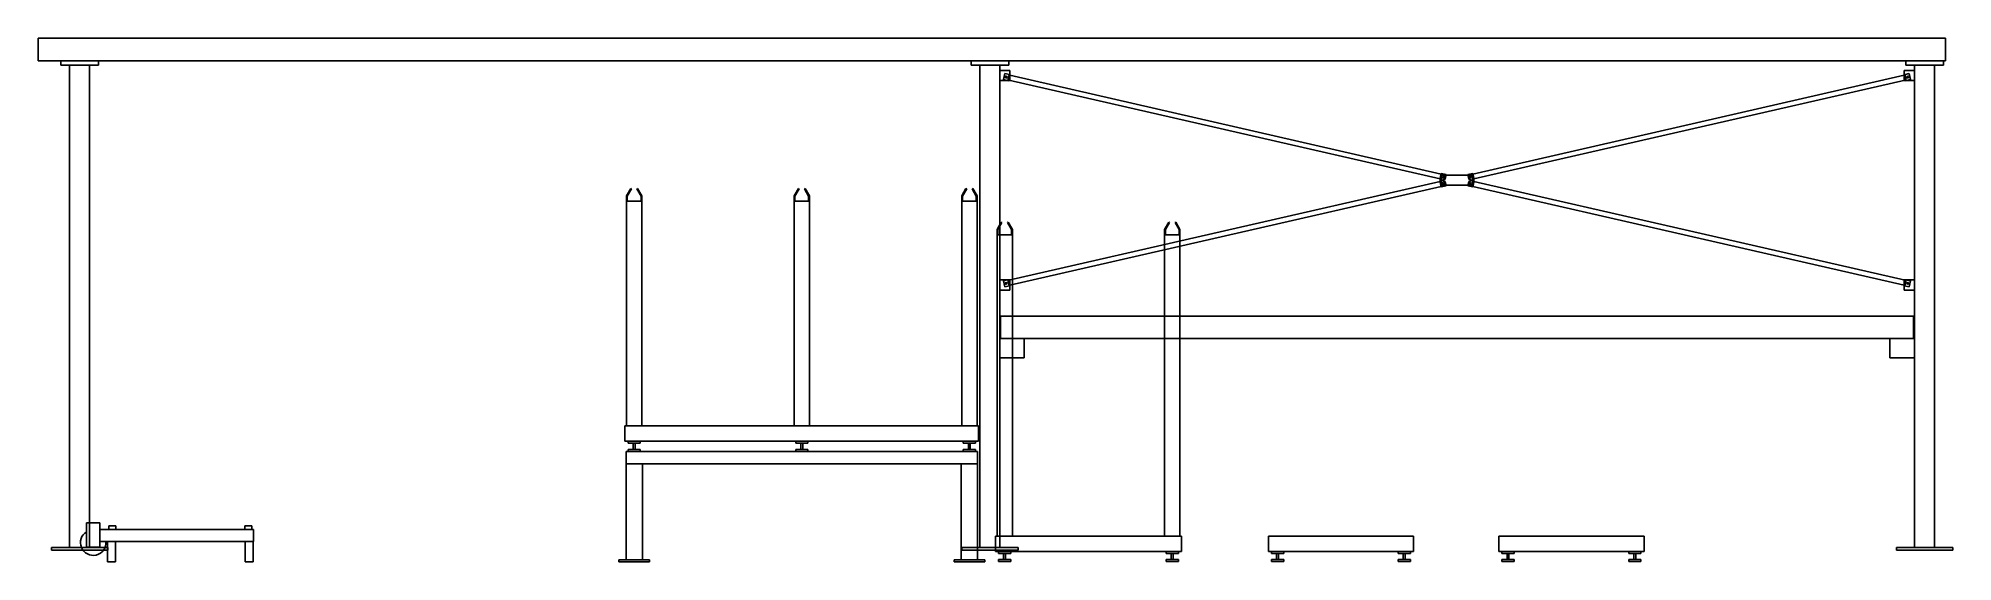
# Model space of a CAD drawing. Extents: x -1390 to 17340, y -251 to 4874.
import ezdxf

# ---------------------------------------------------------------- set-up
doc = ezdxf.new("R2010")
doc.units = 0
doc.layers.get('0').update_dxf_attribs({"linetype": 'CONTINUOUS'})
doc.layers.add('_____________NEW', color=7, linetype='CONTINUOUS')
doc.layers.add('___MINE', color=5, linetype='CONTINUOUS')

msp = doc.modelspace()

# ---------------------------------------------------------------- linework, layer by layer
for p, q in [((16955.009812, 2153.988533), (8025.009812, 2153.988533)), ((8025.009812, 2153.988533), (8025.009812, 1933.988533)), ((16955.009812, 1933.988533), (16955.009812, 2153.988533)), ((8025.009812, 1933.988533), (16955.009812, 1933.988533)), ((8255.009082, 1743.988533), (8255.009082, 1933.988533)), ((16725.009083, 1933.988533), (16965.009083, 1933.988533)), ((16725.009083, 1743.988533), (16725.009083, 1933.988533)), ((16965.009083, 1743.988533), (16725.009083, 1743.988533))]:
    msp.add_line(p, q)
at = {"color": 7}
for p, q in [((8255.009082, 1933.988533), (8017.416293, 1933.988533)), ((8255.009082, 1743.988533), (8017.416293, 1743.988533))]:
    msp.add_line(p, q, dxfattribs=at)
at = {"layer": '_____________NEW'}
for p, q in [((4364.99981, 3331.633979), (4406.07161, 3402.772417)), ((4372.99981, 3329.490385), (4412.999811, 3398.77242)), ((4406.07161, 3402.772417), (4412.999811, 3398.77242)), ((4473.92801, 3402.772417), (4466.999809, 3398.77242)), ((4506.99981, 3329.490385), (4466.999809, 3398.77242)), ((4514.99981, 3331.633979), (4473.92801, 3402.772417)), ((6004.999812, 3331.633979), (6046.071612, 3402.772417)), ((6012.999812, 3329.490385), (6052.999813, 3398.77242)), ((6046.071612, 3402.772417), (6052.999813, 3398.77242)), ((6113.928012, 3402.772417), (6106.999811, 3398.77242)), ((6146.999812, 3329.490385), (6106.999811, 3398.77242)), ((6154.999812, 3331.633979), (6113.928012, 3402.772417)), ((7644.999812, 3331.633979), (7686.071612, 3402.772417)), ((7652.999812, 3329.490385), (7692.999813, 3398.77242)), ((7686.071612, 3402.772417), (7692.999813, 3398.77242)), ((7753.928012, 3402.772417), (7746.999811, 3398.77242)), ((7786.999812, 3329.490385), (7746.999811, 3398.77242)), ((7794.999812, 3331.633979), (7753.928012, 3402.772417)), ((4364.99981, 3279.490385), (4364.99981, 3331.633979)), ((4514.99981, 3279.490385), (4364.99981, 3279.490385)), ((4364.99981, 3279.490385), (4364.99981, 1079.490385)), ((4372.99981, 3329.490385), (4372.99981, 3279.490385)), ((4506.99981, 3329.490385), (4506.99981, 3279.490385)), ((4514.99981, 3279.490385), (4514.99981, 3331.633979)), ((4514.99981, 1079.490385), (4514.99981, 3279.490385)), ((6004.999812, 3279.490385), (6004.999812, 3331.633979)), ((6004.999812, 3279.490385), (6154.999812, 3279.490385)), ((6004.999812, 1079.490385), (6004.999812, 3279.490385)), ((6012.999812, 3329.490385), (6012.999812, 3279.490385)), ((6146.999812, 3329.490385), (6146.999812, 3279.490385)), ((6154.999812, 3279.490385), (6154.999812, 3331.633979)), ((6154.999812, 3279.490385), (6154.999812, 1079.490385)), ((7644.999812, 3279.490385), (7644.999812, 3331.633979)), ((7644.999812, 3279.490385), (7794.999812, 3279.490385)), ((7644.999812, 1079.490385), (7644.999812, 3279.490385)), ((7652.999812, 3329.490385), (7652.999812, 3279.490385)), ((7786.999812, 3329.490385), (7786.999812, 3279.490385)), ((7794.999812, 3279.490385), (7794.999812, 3331.633979)), ((7794.999812, 3279.490385), (7794.999812, 1079.490385)), ((7989.994812, 3002.633979), (8031.066612, 3073.772417)), ((7989.994812, 2950.490385), (7989.994812, 3002.633979)), ((7997.994812, 3000.490385), (8037.994813, 3069.77242)), ((7997.994812, 3000.490385), (7997.994812, 2950.490385)), ((8031.066612, 3073.772417), (8037.994813, 3069.77242)), ((8098.923012, 3073.772417), (8091.994811, 3069.77242)), ((8131.994812, 3000.490385), (8091.994811, 3069.77242)), ((8139.994812, 3002.633979), (8098.923012, 3073.772417)), ((8131.994812, 3000.490385), (8131.994812, 2950.490385)), ((8139.994812, 2950.490385), (8139.994812, 3002.633979)), ((9629.994812, 3002.633979), (9671.066612, 3073.772417)), ((9629.994812, 2950.490385), (9629.994812, 3002.633979)), ((9637.994812, 3000.490385), (9677.994813, 3069.77242)), ((9637.994812, 3000.490385), (9637.994812, 2950.490385)), ((9671.066612, 3073.772417), (9677.994813, 3069.77242)), ((9738.923012, 3073.772417), (9731.994811, 3069.77242)), ((9771.994812, 3000.490385), (9731.994811, 3069.77242)), ((9779.994812, 3002.633979), (9738.923012, 3073.772417)), ((9771.994812, 3000.490385), (9771.994812, 2950.490385)), ((9779.994812, 2950.490385), (9779.994812, 3002.633979)), ((7989.994812, 2950.490385), (8139.994812, 2950.490385)), ((7989.994812, 0.490385), (7989.994812, 2950.490385)), ((8139.994812, 2950.490385), (8139.994812, 0.490385)), ((9779.994812, 2950.490385), (9629.994812, 2950.490385)), ((9629.994812, 2950.490385), (9629.994812, 0.490385)), ((9779.994812, 0.490385), (9779.994812, 2950.490385)), ((4349.99981, 1079.490385), (7809.999812, 1079.490385)), ((4349.99981, 929.490385), (4349.99981, 1079.490385)), ((4364.99981, 1079.490385), (4514.99981, 1079.490385)), ((6154.999812, 1079.490385), (6004.999812, 1079.490385)), ((7794.999812, 1079.490385), (7644.999812, 1079.490385)), ((7809.999812, 1079.490385), (7809.999812, 929.490385)), ((7809.999812, 929.490385), (4349.99981, 929.490385)), ((4360.00457, 828.990421), (7800.009773, 828.990421)), ((4360.00457, 708.990421), (4360.00457, 828.990421)), ((4379.99981, 929.490385), (4499.99981, 929.490385)), ((4379.99981, 909.493055), (4379.99981, 929.490385)), ((4499.99981, 909.493055), (4379.99981, 909.493055)), ((4379.99981, 848.993055), (4499.99981, 848.993055)), ((4379.99981, 828.993055), (4379.99981, 848.993055)), ((4499.99981, 828.993055), (4379.99981, 828.993055)), ((4429.49981, 909.493055), (4448.660063, 909.493055)), ((4429.49981, 848.993055), (4429.49981, 909.493055)), ((4448.660063, 848.993055), (4429.49981, 848.993055)), ((4448.660063, 909.493055), (4448.660063, 848.993055)), ((4499.99981, 929.490385), (4499.99981, 909.493055)), ((4499.99981, 848.993055), (4499.99981, 828.993055)), ((6019.999812, 929.490385), (6139.999812, 929.490385)), ((6019.999812, 909.493055), (6019.999812, 929.490385)), ((6139.999812, 909.493055), (6019.999812, 909.493055)), ((6019.999812, 848.993055), (6139.999812, 848.993055)), ((6019.999812, 828.993055), (6019.999812, 848.993055)), ((6139.999812, 828.993055), (6019.999812, 828.993055)), ((6069.499812, 909.493055), (6088.660065, 909.493055)), ((6069.499812, 848.993055), (6069.499812, 909.493055)), ((6088.660065, 848.993055), (6069.499812, 848.993055)), ((6088.660065, 909.493055), (6088.660065, 848.993055)), ((6139.999812, 929.490385), (6139.999812, 909.493055)), ((6139.999812, 848.993055), (6139.999812, 828.993055)), ((7659.999812, 929.490385), (7779.999812, 929.490385)), ((7659.999812, 909.493055), (7659.999812, 929.490385)), ((7779.999812, 909.493055), (7659.999812, 909.493055)), ((7659.999812, 848.993055), (7779.999812, 848.993055)), ((7659.999812, 828.993055), (7659.999812, 848.993055)), ((7779.999812, 828.993055), (7659.999812, 828.993055)), ((7709.499812, 909.493055), (7728.660065, 909.493055)), ((7709.499812, 848.993055), (7709.499812, 909.493055)), ((7728.660065, 848.993055), (7709.499812, 848.993055)), ((7728.660065, 909.493055), (7728.660065, 848.993055)), ((7779.999812, 929.490385), (7779.999812, 909.493055)), ((7779.999812, 848.993055), (7779.999812, 828.993055)), ((7800.009773, 828.990421), (7800.009773, 708.990421)), ((4520.00457, 708.990421), (4360.00457, 708.990421)), ((4360.00457, 708.990421), (4360.00457, -231.009579)), ((7800.009773, 708.990421), (4360.00457, 708.990421)), ((4520.00457, -231.009579), (4520.00457, 708.990421)), ((7640.009773, 708.990421), (7800.009773, 708.990421)), ((7640.009773, -231.009579), (7640.009773, 708.990421)), ((7800.009773, 708.990421), (7800.009773, -231.009579)), ((-917.75, 129.477387), (-787.75, 129.477387)), ((-917.75, -108.522613), (-917.75, 129.477387)), ((-787.75, 129.477387), (-787.75, -108.522613)), ((-787.75, 64.252905), (715.75, 64.252905)), ((-787.75, -53.51), (-787.75, 64.252905)), ((-700.865696, 99), (-630.374216, 99)), ((-700.865696, 64.252905), (-700.865696, 99)), ((-630.374216, 99), (-630.374216, 64.252905)), ((700.865696, 99), (630.374216, 99)), ((630.374216, 99), (630.374216, 64.252905)), ((700.865696, 64.252905), (700.865696, 99)), ((715.75, 64.252905), (715.75, -53.51)), ((7974.994812, 0.490385), (9794.994812, 0.490385)), ((7974.994812, -149.509615), (7974.994812, 0.490385)), ((8139.994812, 0.490385), (7989.994812, 0.490385)), ((9629.994812, 0.490385), (9779.994812, 0.490385)), ((9794.994812, 0.490385), (9794.994812, -149.509615)), ((10644.994812, 0.490385), (12064.994812, 0.490385)), ((10644.994812, -149.509615), (10644.994812, 0.490385)), ((12064.994812, 0.490385), (12064.994812, -149.509615)), ((12899.999812, 0.490385), (14319.999812, 0.490385)), ((12899.999812, -149.509615), (12899.999812, 0.490385)), ((14319.999812, 0.490385), (14319.999812, -149.509615)), ((-787.75, -108.522613), (-917.75, -108.522613)), ((715.75, -53.51), (-787.75, -53.51)), ((-712.75, -53.51), (-634.547081, -53.51)), ((-712.75, -251.01), (-712.75, -53.51)), ((-634.547081, -53.51), (-634.547081, -251.01)), ((712.75, -53.51), (634.547081, -53.51)), ((634.547081, -53.51), (634.547081, -251.01)), ((712.75, -251.01), (712.75, -53.51)), ((9794.994812, -149.509615), (7974.994812, -149.509615)), ((8004.994812, -149.509615), (8124.994812, -149.509615)), ((8004.994812, -169.506945), (8004.994812, -149.509615)), ((8124.994812, -169.506945), (8004.994812, -169.506945)), ((8054.494812, -169.506945), (8073.655065, -169.506945)), ((8054.494812, -230.006945), (8054.494812, -169.506945)), ((8073.655065, -169.506945), (8073.655065, -230.006945)), ((8124.994812, -149.509615), (8124.994812, -169.506945)), ((9644.994812, -149.509615), (9764.994812, -149.509615)), ((9644.994812, -169.506945), (9644.994812, -149.509615)), ((9764.994812, -169.506945), (9644.994812, -169.506945)), ((9694.494812, -169.506945), (9713.655065, -169.506945)), ((9694.494812, -230.006945), (9694.494812, -169.506945)), ((9713.655065, -169.506945), (9713.655065, -230.006945)), ((9764.994812, -149.509615), (9764.994812, -169.506945)), ((12064.994812, -149.509615), (10644.994812, -149.509615)), ((10674.994812, -149.509615), (10794.994812, -149.509615)), ((10674.994812, -169.506945), (10674.994812, -149.509615)), ((10794.994812, -169.506945), (10674.994812, -169.506945)), ((10724.494812, -169.506945), (10743.655065, -169.506945)), ((10724.494812, -230.006945), (10724.494812, -169.506945)), ((10743.655065, -169.506945), (10743.655065, -230.006945)), ((10794.994812, -149.509615), (10794.994812, -169.506945)), ((11914.994812, -149.509615), (12034.994812, -149.509615)), ((11914.994812, -169.506945), (11914.994812, -149.509615)), ((12034.994812, -169.506945), (11914.994812, -169.506945)), ((11964.494812, -169.506945), (11983.655065, -169.506945)), ((11964.494812, -230.006945), (11964.494812, -169.506945)), ((11983.655065, -169.506945), (11983.655065, -230.006945)), ((12034.994812, -149.509615), (12034.994812, -169.506945)), ((14319.999812, -149.509615), (12899.999812, -149.509615)), ((12929.999812, -149.509615), (13049.999812, -149.509615)), ((12929.999812, -169.506945), (12929.999812, -149.509615)), ((13049.999812, -169.506945), (12929.999812, -169.506945)), ((12979.499812, -169.506945), (12998.660065, -169.506945)), ((12979.499812, -230.006945), (12979.499812, -169.506945)), ((12998.660065, -169.506945), (12998.660065, -230.006945)), ((13049.999812, -149.509615), (13049.999812, -169.506945)), ((14169.999812, -149.509615), (14289.999812, -149.509615)), ((14169.999812, -169.506945), (14169.999812, -149.509615)), ((14289.999812, -169.506945), (14169.999812, -169.506945)), ((14219.499812, -169.506945), (14238.660065, -169.506945)), ((14219.499812, -230.006945), (14219.499812, -169.506945)), ((14238.660065, -169.506945), (14238.660065, -230.006945)), ((14289.999812, -149.509615), (14289.999812, -169.506945)), ((-634.547081, -251.01), (-712.75, -251.01)), ((634.547081, -251.01), (712.75, -251.01)), ((4590.00457, -231.009579), (4290.00457, -231.009579)), ((4290.00457, -231.009579), (4290.00457, -251.009579)), ((4290.00457, -251.009579), (4590.00457, -251.009579)), ((4360.00457, -231.009579), (4520.00457, -231.009579)), ((4590.00457, -251.009579), (4590.00457, -231.009579)), ((7570.009773, -231.009579), (7870.009773, -231.009579)), ((7570.009773, -251.009579), (7570.009773, -231.009579)), ((7870.009773, -251.009579), (7570.009773, -251.009579)), ((7800.009773, -231.009579), (7640.009773, -231.009579)), ((7870.009773, -231.009579), (7870.009773, -251.009579)), ((8004.994812, -230.006945), (8124.994812, -230.006945)), ((8004.994812, -250.006945), (8004.994812, -230.006945)), ((8124.994812, -250.006945), (8004.994812, -250.006945)), ((8073.655065, -230.006945), (8054.494812, -230.006945)), ((8124.994812, -230.006945), (8124.994812, -250.006945)), ((9644.994812, -230.006945), (9764.994812, -230.006945)), ((9644.994812, -250.006945), (9644.994812, -230.006945)), ((9764.994812, -250.006945), (9644.994812, -250.006945)), ((9713.655065, -230.006945), (9694.494812, -230.006945)), ((9764.994812, -230.006945), (9764.994812, -250.006945)), ((10674.994812, -230.006945), (10794.994812, -230.006945)), ((10674.994812, -250.006945), (10674.994812, -230.006945)), ((10794.994812, -250.006945), (10674.994812, -250.006945)), ((10743.655065, -230.006945), (10724.494812, -230.006945)), ((10794.994812, -230.006945), (10794.994812, -250.006945)), ((11914.994812, -230.006945), (12034.994812, -230.006945)), ((11914.994812, -250.006945), (11914.994812, -230.006945)), ((12034.994812, -250.006945), (11914.994812, -250.006945)), ((11983.655065, -230.006945), (11964.494812, -230.006945)), ((12034.994812, -230.006945), (12034.994812, -250.006945)), ((12929.999812, -230.006945), (13049.999812, -230.006945)), ((12929.999812, -250.006945), (12929.999812, -230.006945)), ((13049.999812, -250.006945), (12929.999812, -250.006945)), ((12998.660065, -230.006945), (12979.499812, -230.006945)), ((13049.999812, -230.006945), (13049.999812, -250.006945)), ((14169.999812, -230.006945), (14289.999812, -230.006945)), ((14169.999812, -250.006945), (14169.999812, -230.006945)), ((14289.999812, -250.006945), (14169.999812, -250.006945)), ((14238.660065, -230.006945), (14219.499812, -230.006945)), ((14289.999812, -230.006945), (14289.999812, -250.006945))]:
    msp.add_line(p, q, dxfattribs=at)
msp.add_arc((-852.75, -63.522613), 125, 121.332251, 4.594366, dxfattribs=at)
at = {"layer": '___MINE', "color": 7, "linetype": 'CONTINUOUS'}
for p, q in [((-1389.98514, 4874.49042), (17270.014863, 4874.49042)), ((-1389.98514, 4654.49038), (-1389.98514, 4874.49042)), ((17270.014863, 4874.49042), (17270.014863, 4654.49038)), ((17270.014863, 4654.49038), (-1389.98514, 4654.49038)), ((-799.98514, 4654.490372), (-1169.98514, 4654.490372)), ((-1169.98514, 4654.490372), (-1169.98514, 4609.490372)), ((-1169.98514, 4609.490372), (-799.98514, 4609.490372)), ((-1084.98514, 4609.490372), (-888.5844, 4609.490372)), ((-1084.98514, -113.012436), (-1084.98514, 4609.490372)), ((-888.5844, 4609.490372), (-888.5844, -113.012436)), ((-799.98514, 4609.490372), (-799.98514, 4654.490372)), ((8106.015553, 4654.490372), (7736.015553, 4654.490372)), ((7736.015553, 4654.490372), (7736.015553, 4609.490372)), ((7736.015553, 4609.490372), (8106.015553, 4609.490372)), ((7821.015553, 4609.490372), (8017.416293, 4609.490372)), ((7821.015553, -113.012436), (7821.015553, 4609.490372)), ((8115.014863, 4559.490372), (8015.014863, 4559.490372)), ((8017.416293, 4609.490372), (8017.416293, -113.012436)), ((8054.022752, 4469.502173), (8066.946758, 4528.09829)), ((8066.946758, 4528.09829), (8110.875699, 4518.409288)), ((8109.914023, 4518.621396), (8096.990016, 4460.025278)), ((8103.928836, 4463.628535), (8113.336119, 4506.280188)), ((8106.015553, 4609.490372), (8106.015553, 4654.490372)), ((8110.875699, 4518.409288), (8115.77308, 4517.329117)), ((8113.336119, 4506.280188), (8115.77308, 4517.329117)), ((12335.074937, 3545.382898), (8114.696146, 4512.446473)), ((8115.014863, 4559.490372), (8115.014863, 4459.490372)), ((8115.77308, 4517.329117), (8119.578806, 4511.36955)), ((12644.954788, 3545.382898), (16865.333579, 4512.446473)), ((16864.256645, 4517.329117), (16860.450918, 4511.36955)), ((16913.082967, 4528.09829), (16864.256645, 4517.329117)), ((16877.180651, 4458.733), (16864.256645, 4517.329117)), ((16865.014863, 4559.490372), (16865.014863, 4459.490372)), ((16865.014863, 4559.490372), (16965.014863, 4559.490372)), ((16870.115702, 4518.621396), (16883.039709, 4460.025278)), ((17250.014862, 4654.490372), (16880.014862, 4654.490372)), ((16880.014862, 4654.490372), (16880.014862, 4609.490372)), ((16880.014862, 4609.490372), (17250.014862, 4609.490372)), ((16926.006973, 4469.502173), (16913.082967, 4528.09829)), ((16965.014862, 4609.490372), (17161.415602, 4609.490372)), ((16965.014862, -113.012436), (16965.014862, 4609.490372)), ((17161.415602, 4609.490372), (17161.415602, -113.012436)), ((17250.014862, 4609.490372), (17250.014862, 4654.490372)), ((8115.014863, 4459.490372), (8015.014863, 4459.490372)), ((8054.022752, 4469.502173), (8091.80431, 4461.169042)), ((8102.849206, 4458.732971), (8091.80431, 4461.169042)), ((8102.849073, 4458.733), (8103.928836, 4463.628535)), ((8102.849073, 4458.733), (8108.808641, 4462.538727)), ((12324.304904, 3496.552045), (8103.925994, 4463.615646)), ((12655.724821, 3496.552045), (16876.103731, 4463.615646)), ((16865.014863, 4459.490372), (16965.014863, 4459.490372)), ((16877.180651, 4458.733), (16871.221084, 4462.538727)), ((16926.006973, 4469.502173), (16877.180519, 4458.732971)), ((12324.304904, 3472.431074), (8103.925994, 2505.367473)), ((12335.074937, 3423.600221), (8114.696146, 2456.536646)), ((12323.246557, 3477.327007), (12319.441047, 3471.367302)), ((12321.863532, 3497.090468), (12323.766353, 3494.1107)), ((12340.523179, 3487.85015), (12323.226783, 3491.665057)), ((12336.15078, 3550.261176), (12323.227892, 3491.669377)), ((12340.515779, 3481.136578), (12323.246557, 3477.327007)), ((12336.17269, 3418.731359), (12323.246557, 3477.327007)), ((12342.009979, 3548.968867), (12329.085973, 3490.372749)), ((12329.105568, 3478.619498), (12342.031701, 3420.02385)), ((12336.17269, 3418.731359), (12330.212984, 3422.536869)), ((12332.633565, 3545.92132), (12335.613293, 3547.824203)), ((12384.977244, 3539.491972), (12336.15078, 3550.261176)), ((12384.998621, 3429.502303), (12336.17269, 3418.731359)), ((12641.012798, 3534.48911), (12339.016929, 3534.48911)), ((12339.016929, 3434.494009), (12339.016929, 3534.48911)), ((12339.016929, 3434.494009), (12641.012798, 3434.494009)), ((12347.659448, 3482.712463), (12340.515779, 3481.136578)), ((12347.640002, 3486.280458), (12340.523179, 3487.85015)), ((12347.640002, 3486.280458), (12375.283999, 3495.543796)), ((12347.659448, 3482.712463), (12375.303781, 3473.450128)), ((12375.283999, 3495.543796), (12384.977244, 3539.491972)), ((12384.998621, 3429.502303), (12375.303781, 3473.450128)), ((12595.031104, 3429.502303), (12604.725944, 3473.450128)), ((12643.857035, 3418.731359), (12595.031104, 3429.502303)), ((12643.878945, 3550.261176), (12595.052481, 3539.491972)), ((12604.745726, 3495.543796), (12595.052481, 3539.491972)), ((12632.370277, 3482.712463), (12604.725944, 3473.450128)), ((12632.389963, 3486.279369), (12604.745726, 3495.543796)), ((12632.370277, 3482.712463), (12639.513946, 3481.136578)), ((12632.389963, 3486.279369), (12639.506546, 3487.85015)), ((12650.924157, 3478.619498), (12637.998024, 3420.02385)), ((12638.019745, 3548.968866), (12650.943752, 3490.372749)), ((12639.506546, 3487.85015), (12656.802942, 3491.665057)), ((12639.513946, 3481.136578), (12656.783168, 3477.327007)), ((12641.012798, 3534.48911), (12641.012798, 3434.494009)), ((12643.857035, 3418.731359), (12656.783168, 3477.327007)), ((12643.857035, 3418.731359), (12649.81674, 3422.536869)), ((12643.878945, 3550.261176), (12656.801832, 3491.669377)), ((12647.39616, 3545.92132), (12644.416432, 3547.824203)), ((12644.954788, 3423.600221), (16865.333579, 2456.536646)), ((12655.724821, 3472.431074), (16876.103731, 2505.367473)), ((12658.166193, 3497.090468), (12656.263372, 3494.1107)), ((12656.783168, 3477.327007), (12660.588678, 3471.367302)), ((8115.014863, 2509.492747), (8015.014863, 2509.492747)), ((8054.022752, 2499.480946), (8091.80431, 2507.814077)), ((8054.022752, 2499.480946), (8066.946758, 2440.884829)), ((8066.946758, 2440.884829), (8110.875699, 2450.573831)), ((8102.849206, 2510.250148), (8091.80431, 2507.814077)), ((8109.914023, 2450.361723), (8096.990016, 2508.957841)), ((8102.849073, 2510.250119), (8108.808641, 2506.444392)), ((8102.849073, 2510.250119), (8103.928836, 2505.354584)), ((8103.928836, 2505.354584), (8113.336119, 2462.702931)), ((8110.875699, 2450.573831), (8115.77308, 2451.654002)), ((8113.336119, 2462.702931), (8115.77308, 2451.654002)), ((8115.014863, 2409.492747), (8115.014863, 2509.492747)), ((8115.77308, 2451.654002), (8119.578806, 2457.613569)), ((16864.256645, 2451.654002), (16860.450918, 2457.613569)), ((16877.180651, 2510.250119), (16864.256645, 2451.654002)), ((16913.082967, 2440.884829), (16864.256645, 2451.654002)), ((16865.014863, 2509.492747), (16965.014863, 2509.492747)), ((16865.014863, 2409.492747), (16865.014863, 2509.492747)), ((16870.115702, 2450.361723), (16883.039709, 2508.957841)), ((16877.180651, 2510.250119), (16871.221084, 2506.444392)), ((16926.006973, 2499.480946), (16877.180519, 2510.250148)), ((16926.006973, 2499.480946), (16913.082967, 2440.884829)), ((8115.014863, 2409.492747), (8015.014863, 2409.492747)), ((16865.014863, 2409.492747), (16965.014863, 2409.492747)), ((-1259.98514, -113.012436), (-709.98514, -113.012436)), ((-1259.98514, -138.012435), (-1259.98514, -113.012436)), ((-709.98514, -138.012435), (-1259.98514, -138.012435)), ((-888.5844, -113.012436), (-1084.98514, -113.012436)), ((-709.98514, -113.012436), (-709.98514, -138.012435)), ((7646.015553, -113.012436), (8196.015553, -113.012436)), ((7646.015553, -138.012435), (7646.015553, -113.012436)), ((8196.015553, -138.012435), (7646.015553, -138.012435)), ((8017.416293, -113.012436), (7821.015553, -113.012436)), ((8196.015553, -113.012436), (8196.015553, -138.012435)), ((16790.014862, -113.012436), (17340.014862, -113.012436)), ((16790.014862, -138.012435), (16790.014862, -113.012436)), ((17340.014862, -138.012435), (16790.014862, -138.012435)), ((17161.415602, -113.012436), (16965.014862, -113.012436)), ((17340.014862, -113.012436), (17340.014862, -138.012435))]:
    msp.add_line(p, q, dxfattribs=at)
for centre in [(8080.014863, 4494.490372), (8080.014863, 4494.490372), (16900.014862, 4494.490372), (16900.014863, 4494.490372), (12359.01461, 3514.49156), (12359.01461, 3514.49156), (12359.01461, 3454.49156), (12359.01461, 3454.49156), (12621.015115, 3514.49156), (12621.015115, 3454.49156), (12621.015116, 3514.49156), (12621.015116, 3454.49156), (8080.014863, 2474.492747), (8080.014863, 2474.492747), (16900.014862, 2474.492747), (16900.014863, 2474.492747)]:
    msp.add_circle(centre, 8.5, dxfattribs=at)

doc.saveas('drawing.dxf')
